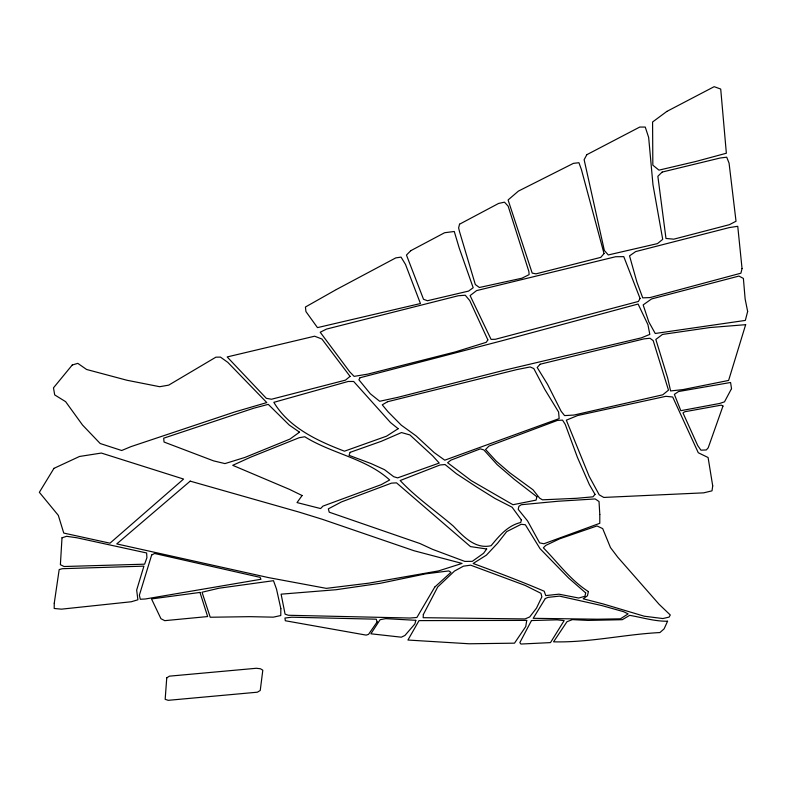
<?xml version="1.0" encoding="UTF-8"?>
<svg xmlns="http://www.w3.org/2000/svg" width="787" height="787" viewBox="0 0 787 787"><rect width="100%" height="100%" fill="white"/><g stroke="black" fill="none" stroke-linecap="round" stroke-linejoin="round"><path stroke-width="1.18" d="M599.802 514.501L599.783 523.306L543.886 543.768L539.607 542.873L527.575 520.925L518.22 509.356L518.889 506.336L521.26 504.733L557.953 501.25L595.149 498.938L599.025 501.516L599.802 514.501M54.254 603.206L54.195 608.479L61.465 609.158L131.35 601.75L137.892 599.783L136.663 590.083L143.913 566.138L62.35 568.696L59.182 569.552L54.254 603.206M280.851 608.656L280.772 615.532L273.325 617.156L249.922 616.664L210.218 617.244L202.043 592.237L218.943 588.223L273.492 580.688L276.512 589.099L280.851 608.656M423.337 614.509L423.17 617.687L524.998 618.936L529.7 616.949L536.488 608.135L541.869 596.861L540.964 593.319L525.096 585.4L470.675 565.174L463.405 566.178L454.473 571.077L437.72 586.954L423.337 614.509M62.006 537.796L60.383 564.692L64.072 566.512L144.611 564.181L146.913 557.688L146.618 552.966L76.89 537.767L66.62 536.311L62.006 537.796M166.746 677.873L165.172 699.318L168.211 700.322L257.388 692.196L260.241 690.465L262.809 670.19L260.418 668.753L256.365 668.271L169.382 676.161L166.746 677.873M712.717 485.904L712.009 490.842L703.676 492.849L603.777 497.433L599.222 494.846L589.158 476.302L566.325 420.179L577.697 415.506L665.871 396.323L672.698 397.002L698.285 452.751L708.093 457.522L712.717 485.904M526.729 620.402L525.755 626.56L514.501 643.166L469.239 643.776L407.932 640.038L419.018 620.618L526.729 620.402M585.676 592.906L584.948 596.28L578.701 598.031L558.947 594.175L545.775 595.582L544.181 591.214C520.827 581.199 496.912 572.188 473.154 563.492L486.425 555.12L497.669 543.128L506.68 531.628L521.161 524.299L525.342 524.752L540.059 548.696L568.676 578.081L585.676 592.906M588.381 591.558L587.476 595.739L583.197 598.799L602.98 603.885L644.238 616.211L662.88 618.543L669.088 617.106L670.278 614.991L659.083 604.278L617.765 557.206L610.476 547.575L602.694 528.608L596.979 525.952L559.439 538.908L545.784 545.391L543.355 547.811C558.022 562.705 570.516 580.216 588.381 591.558M521.328 519.912L520.748 522.489C507.723 525.509 499.194 535.898 491.108 545.696C475.191 549.444 463.287 536.35 453.332 526.109C435.624 510.891 416.185 497.659 400.18 480.523L440.012 464.989L445.078 464.546L456.421 473.725L477.148 487.32L494.964 498.446L512.111 507.231L521.328 519.912M536.891 496.774L536.104 500.109L512.957 504.733L471.265 480.65L447.606 462.736L450.902 460.139L480.336 448.856L483.907 449.957L497.207 464.694L514.501 479.499L536.891 496.774M742.043 268.544L740.911 273.197L650.032 297.584L642.733 297.85L636.89 282.061L629.541 255.864L635.67 251.584L729.352 227.571L737.753 226.302L742.043 268.544M415.811 620.323L414.906 623.924L404.931 635.463L401.301 637.185L370.893 633.791L380.091 619.713L385.63 618.641L415.811 620.323M459.549 224.197L458.624 227.856L459.441 231.378L475.318 284.53L479.372 287.501L521.909 278.214L529.13 274.624L528.894 271.574L508.156 206.155L504.477 202.17L498.614 203.43L459.549 224.197M747.65 311.455L745.328 320.417L655.227 333.481L648.783 321.834L643.156 304.903L651.567 298.942L738.954 276.07L743.39 278.441L745.132 298.991L747.65 311.455M151.655 555.022L139.368 595.198L140.302 599.261L145.379 598.986L260.95 579.271L260.094 577.353L154.577 553.477L151.655 555.022M745.653 324.687L728.614 380.436L683.027 389.585L670.583 390.942L667.632 377.878L655.837 339.433L662.506 334.426L709.953 327.54L745.653 324.687M722.987 406.033L708.192 447.842L706.313 449.948L700.942 450.174L697.735 445.599L682.988 412.939L684.769 411.749L721.266 405.138L722.987 406.033M350.126 452.348L349.025 455.329L370.982 463.543L384.518 469.682L393.697 476.696L397.622 477.876L439.215 463.061L432.673 455.85L409.909 434.945L401.478 432.555L381.341 441.291L350.126 452.348M667.573 621.228L664.11 628.852L659.919 632.551C624.475 634.352 588.902 642.763 553.566 641.828L566.984 621.71L572.375 619.625L588.076 620.412L622.291 619.694L629.689 615.345C642.349 617.51 654.548 621.415 667.573 621.228M531.481 620.54L519.833 642.645L520.905 644.041L550.487 642.605L564.161 620.589L556.95 619.841L531.481 620.54M731.526 388.64L724.502 401.832L719.643 403.465L680.814 410.696L674.37 394.376L678.571 391.523L730.572 382.482L731.526 388.64M640.047 298.421L638.434 301.431L495.407 339.276L491.068 339.384L470.105 295.597L476.588 290.61L615.621 256.739L623.766 256.641L640.047 298.421M586.836 154.685L584.131 159.672L604.337 250.443L608.282 254.958L657.489 243.606L662.713 239.346L652.974 184.748L648.655 137.45L645.251 127.071L639.762 127.051L586.836 154.685M360.013 377.75L358.892 379.767L370.333 393.785L379.678 401.272L397.563 397.405L503.355 370.47L641.326 337.869L649.806 334.396L647.947 324.677L638.1 304.038L501.634 340.85L360.013 377.75M434.758 587.082L416.884 617.49L409.997 618.031L288.357 615.267L285.081 614.165L281.107 594.165L336.039 589.729L380.229 583.305L425.6 573.861L448.836 570.919L450.941 572.365L434.758 587.082M53.959 468.354L39.35 492.308L58.317 515.367L63.757 533.074L109.983 543.187L183.578 479.067L101.366 453.056L79.507 456.47L53.959 468.354M545.293 598.563L533.192 618.316L597.343 619.212L620.382 618.838L628.134 613.88L623.629 611.696L601.76 605.557L559.518 596.113L548.027 597.372L545.293 598.563M487.851 339.876L486.258 342.315L455.368 351.907L367.657 374.15L354.111 376.373L349.674 371.779L320.22 332.232L326.526 329.074L458.221 295.764L465.255 295.223L469.76 300.595L487.851 339.876M377.13 621.956L368.542 634.361L366.162 635.119L285.317 620.746L284.963 618.041L291.77 617.205L376.265 619.192L377.13 621.956M302.11 495.525L297.024 502.578L320.634 508.559L322.945 506.12L381.262 484.635L389.673 479.981C365.975 458.359 331.73 453.646 304.776 436.755L299.119 437.739L250.758 457.129L232.716 465.324L289.705 489.465L302.11 495.525M486.691 548.982L483.562 553.291L472.279 561.347L464.822 561.406L432.466 549.306L420.002 543.551L329.232 512.189L328.346 508.855L341.528 501.89L391.523 483.12L396.54 482.864L470.488 546.601L486.691 548.982M72.266 364.991L53.477 387.843L54.697 394.907L65.626 401.665L82.556 425.069L100.195 443.514L121.69 450.508L130.967 446.632L234.752 411.945L266.793 402.58L227.797 362.354L220.478 357.111L215.884 357.18L168.693 385.138L159.692 386.712L126.874 380.229L86.59 369.477L77.815 363.358L72.266 364.991M595.021 494.384L592.985 496.823L576.684 498.289L542.43 499.824L539.577 498.092L533.025 489.809L509.74 472.79L496.194 461.113L485.579 449.495L488.963 446.072L557.511 420.396L562.528 420.13L565.263 424.419L577.422 457.375L589.384 484.635L595.021 494.384M604.023 253.562L600.786 257.369L536.016 273.846L532.189 273.109L508.087 199.957L518.426 191.093L573.448 163.342L578.927 162.722L581.396 169.5L604.023 253.562M540.128 364.224L537.196 367.49L547.565 384.381L561.121 411.237L564.574 415.595L573.93 415.064L662.772 394.799L668.488 390.145L653.2 340.643L649.954 338.253L644.081 338.863L540.128 364.224M410.765 250.699L406.466 255.047L423.524 299.286L427.469 300.732L468.57 291.092L473.184 287.727L459.274 248.22L454.266 231.486L444.625 232.726L410.765 250.699M662.162 172.068L657.863 176.288L665.979 238.461L673.81 239.169L729.382 224.689L736.022 221.255L729.067 163.135L726.716 157.193L720.135 158.01L662.162 172.068M190.198 481.132L116.751 543.915L268.593 577.619L326.3 588.361L368.67 583.177L438.585 570.9L462.048 563.423L414.06 550.752L322.375 519.312L299.286 512.16L190.198 481.132M350.058 376.393L345.483 380.131L271.485 399.245L266.34 398.34L227.177 356.944L314.613 336.206L321.893 339L350.058 376.393M666.884 111.4L652.58 121.995L652.836 165.172L658.965 170.14L695.826 161.483L726.352 153.239L720.715 89.049L714.173 86.678L666.884 111.4M299.513 432.171L289.95 439.077L244.924 457.434L224.954 463.592L213.572 460.867L164.04 442.038L163.696 438.182L253.68 408.237L268.259 404.351L289.242 425.049L299.513 432.171M398.133 428.699L386.565 436.175L344.48 451.187C317.732 440.995 289.016 427.764 273.837 402.334L348.159 381.469L353.658 381.469L390.529 422.57L398.133 428.699M387.568 401.724L382.256 404.823L388.089 411.837L401.281 425.177L416.116 435.9L434.07 452.505L444.763 460.188L559.154 418.595L558.593 412.024L544.781 389.388L533.783 368.532L530.133 366.958L516.626 369.644L387.568 401.724M336.383 289.518L305.425 307.019L305.936 311.573L317.476 327.628L420.445 303.546L405.521 264.471L401.045 257.103L395.763 257.9L336.383 289.518M199.977 592.434L151.517 598.927L160.941 618.7L164.729 620.658L207.65 616.565L199.977 592.434"/></g></svg>
